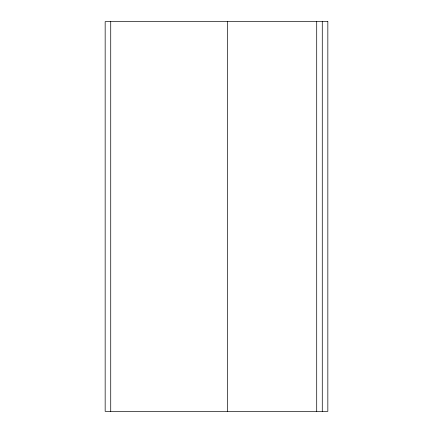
<?xml version="1.0" encoding="UTF-8"?>
<svg xmlns="http://www.w3.org/2000/svg" width="433" height="433" viewBox="0 0 433 433"><rect width="100%" height="100%" fill="white"/><g stroke="black" fill="none" stroke-linecap="round" stroke-linejoin="round"><path stroke-width="0.65" d="M322.276 21.65L322.276 411.35M316.707 21.65L316.707 411.35M227.634 21.65L227.634 411.35M110.724 21.65L110.724 411.35M327.841 21.65L105.159 21.65L105.159 411.35L327.841 411.35L327.841 21.65"/></g></svg>
